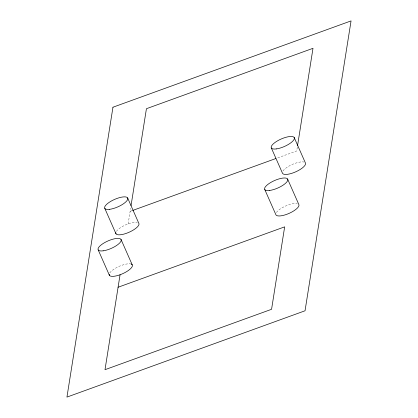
<?xml version="1.0" encoding="UTF-8"?>
<svg xmlns="http://www.w3.org/2000/svg" width="418" height="418" viewBox="0 0 418 418"><rect width="100%" height="100%" fill="white"/><g stroke="black" fill="none" stroke-linecap="round" stroke-linejoin="round"><path stroke-width="0.31" stroke-dasharray="2.09 1.57" d="M128.148 223.86L130.641 208.159M297.313 147.126L296.702 150.971L277.108 158.077M130.134 211.367L131.968 210.698M109.803 272.917A12.577 4.075 -23.8 0 1 119.532 266.182A12.577 4.075 -23.8 0 1 130.745 263.936M116.392 231.394A12.577 4.075 -23.8 0 1 126.126 224.665A12.577 4.075 -23.8 0 1 137.334 222.418M282.965 171.004A12.577 4.075 -23.8 0 1 292.694 164.269A12.577 4.075 -23.8 0 1 303.907 162.022M276.371 212.527A12.577 4.075 -23.8 0 1 286.105 205.792A12.577 4.075 -23.8 0 1 297.313 203.545"/><path stroke-width="0.63" d="M120.07 274.757L105.002 369.684L271.569 309.294L284.658 226.859L118.085 287.25M131.048 205.593L146.431 108.706L312.998 48.316L297.517 145.84M132.584 210.479L275.88 158.521M294.167 137.48L305.37 162.879A12.577 4.075 -23.8 0 1 296.257 171.594A12.577 4.075 -23.8 0 1 282.578 173.428L271.376 148.029M287.579 179.003L298.781 204.402A12.577 4.075 -23.8 0 1 289.669 213.117A12.577 4.075 -23.8 0 1 275.99 214.951L264.787 189.553M127.6 197.876L138.802 223.275A12.577 4.075 -23.8 0 1 128.18 232.643A12.577 4.075 -23.8 0 1 115.807 232.753M121.006 239.394L132.208 264.793M104.808 208.425L116.011 233.824M98.214 249.943L109.417 275.347M131.231 264.087A12.577 4.075 -23.8 0 1 123.096 273.508A12.577 4.075 -23.8 0 1 109.213 274.276M112.959 107.222L66.943 397.1L305.041 310.778L351.057 20.9L112.959 107.222M269.741 190.441A12.577 4.075 -23.8 0 0 287.783 180.074A12.577 4.075 -23.8 0 0 271.026 182.321A12.577 4.075 -23.8 0 0 269.741 190.441M103.168 250.831A12.577 4.075 -23.8 0 0 121.21 240.465A12.577 4.075 -23.8 0 0 104.458 242.717A12.577 4.075 -23.8 0 0 103.168 250.831M109.756 209.308A12.577 4.075 -23.8 0 0 127.803 198.942A12.577 4.075 -23.8 0 0 111.047 201.194A12.577 4.075 -23.8 0 0 109.756 209.308M276.329 148.918A12.577 4.075 -23.8 0 0 294.371 138.551A12.577 4.075 -23.8 0 0 277.62 140.798A12.577 4.075 -23.8 0 0 276.329 148.918"/></g></svg>
